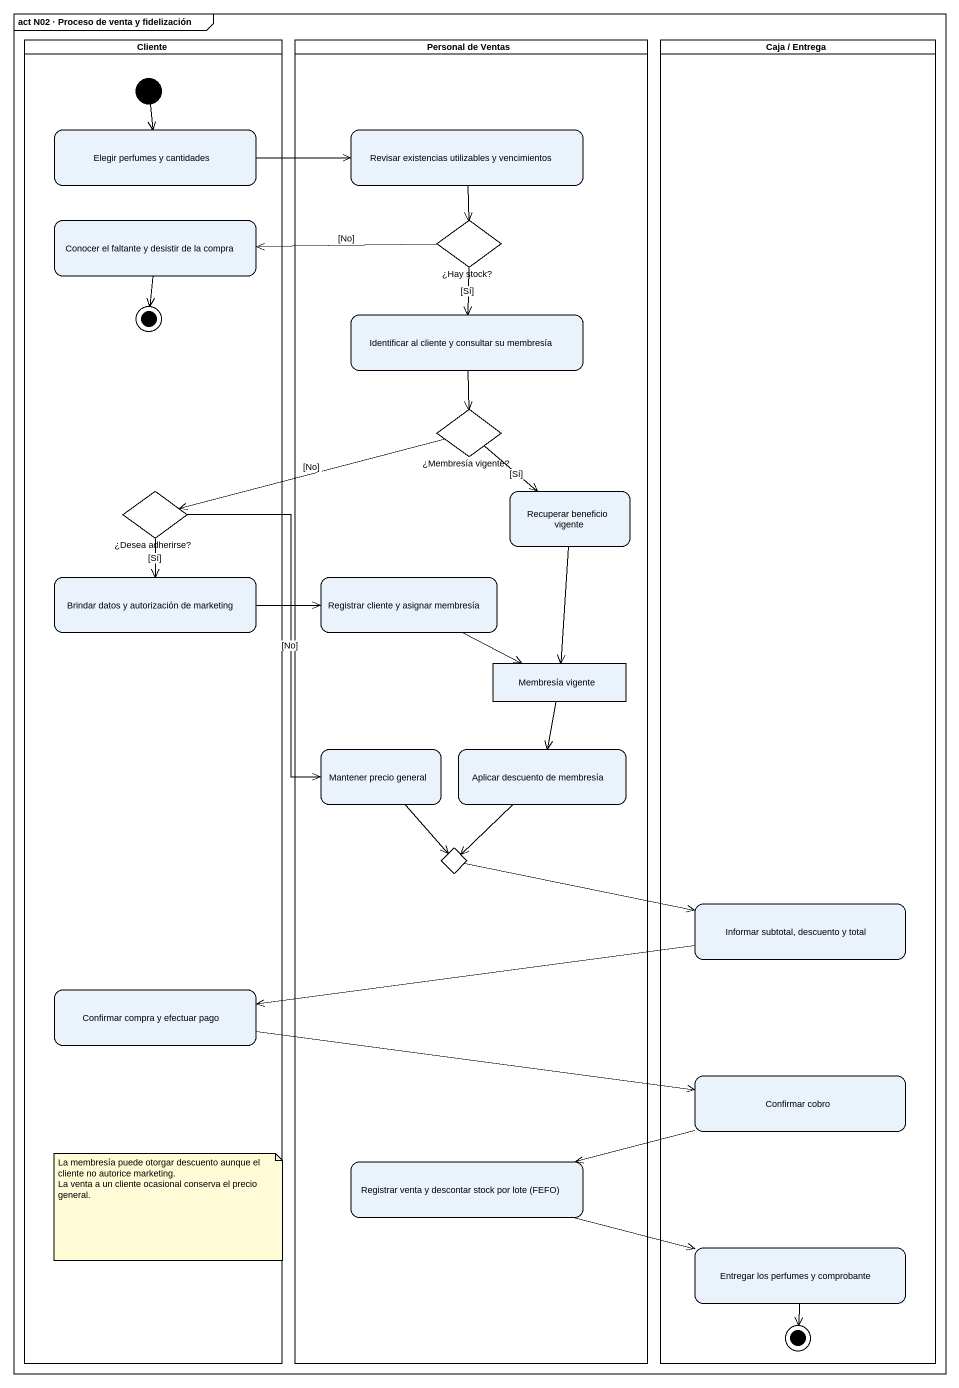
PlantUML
@startuml
mainframe act N02 · Proceso de venta y fidelización
hide empty description
state Cliente <<partition>> {
  state "Elegir perfumes y cantidades" as Elegir_perfumes_y_cantidades
  state "Conocer el faltante y desistir de la compra" as Conocer_el_faltante_y
  state "¿Desea adherirse?" as Desea_adherirse <<choice>>
  state "Brindar datos y autorización de marketing" as Brindar_datos_y
  state "Confirmar compra y efectuar pago" as Confirmar_compra_y_efectuar
  [*] --> Elegir_perfumes_y_cantidades
  Conocer_el_faltante_y --> [*]
}
state "Personal de Ventas" as Personal_de_Ventas <<partition>> {
  state "Revisar existencias utilizables y vencimientos" as Revisar_existencias
  state "¿Hay stock?" as Hay_stock <<choice>>
  state "Identificar al cliente y consultar su membresía" as Identificar_al_cliente_y
  state "¿Membresía vigente?" as Membresía_vigente <<choice>>
  state "Recuperar beneficio vigente" as Recuperar_beneficio_vigente
  state "Registrar cliente y asignar membresía" as Registrar_cliente_y_asignar
  state "Membresía vigente" as Membresía_vigente_2 <<object>>
  state "Mantener precio general" as Mantener_precio_general
  state "Aplicar descuento de membresía" as Aplicar_descuento_de
  state choice1 <<choice>>
  state "Registrar venta y descontar stock por lote (FEFO)" as Registrar_venta_y_descontar
}
state "Caja / Entrega" as Caja_Entrega <<partition>> {
  state "Informar subtotal, descuento y total" as Informar_subtotal_descuento
  state "Confirmar cobro" as Confirmar_cobro
  state "Entregar los perfumes y comprobante" as Entregar_los_perfumes_y
  Entregar_los_perfumes_y --> [*]
}
Elegir_perfumes_y_cantidades -right-> Revisar_existencias
Revisar_existencias --> Hay_stock
Hay_stock -left-> Conocer_el_faltante_y : [No]
Hay_stock --> Identificar_al_cliente_y : [Sí]
Identificar_al_cliente_y --> Membresía_vigente
Membresía_vigente -left-> Desea_adherirse : [No]
Membresía_vigente --> Recuperar_beneficio_vigente : [Sí]
Desea_adherirse --> Brindar_datos_y : [Sí]
Desea_adherirse --> Mantener_precio_general : [No]
Recuperar_beneficio_vigente --> Membresía_vigente_2
Brindar_datos_y -right-> Registrar_cliente_y_asignar
Registrar_cliente_y_asignar -right-> Membresía_vigente_2
Membresía_vigente_2 --> Aplicar_descuento_de
Mantener_precio_general --> choice1
Aplicar_descuento_de --> choice1
choice1 -right-> Informar_subtotal_descuento
Informar_subtotal_descuento -left-> Confirmar_compra_y_efectuar
Confirmar_compra_y_efectuar -right-> Confirmar_cobro
Confirmar_cobro -left-> Registrar_venta_y_descontar
Registrar_venta_y_descontar -right-> Entregar_los_perfumes_y
note as N1
  La membresía puede otorgar descuento aunque el cliente no autorice marketing.
  La venta a un cliente ocasional conserva el precio general.
end note
@enduml
